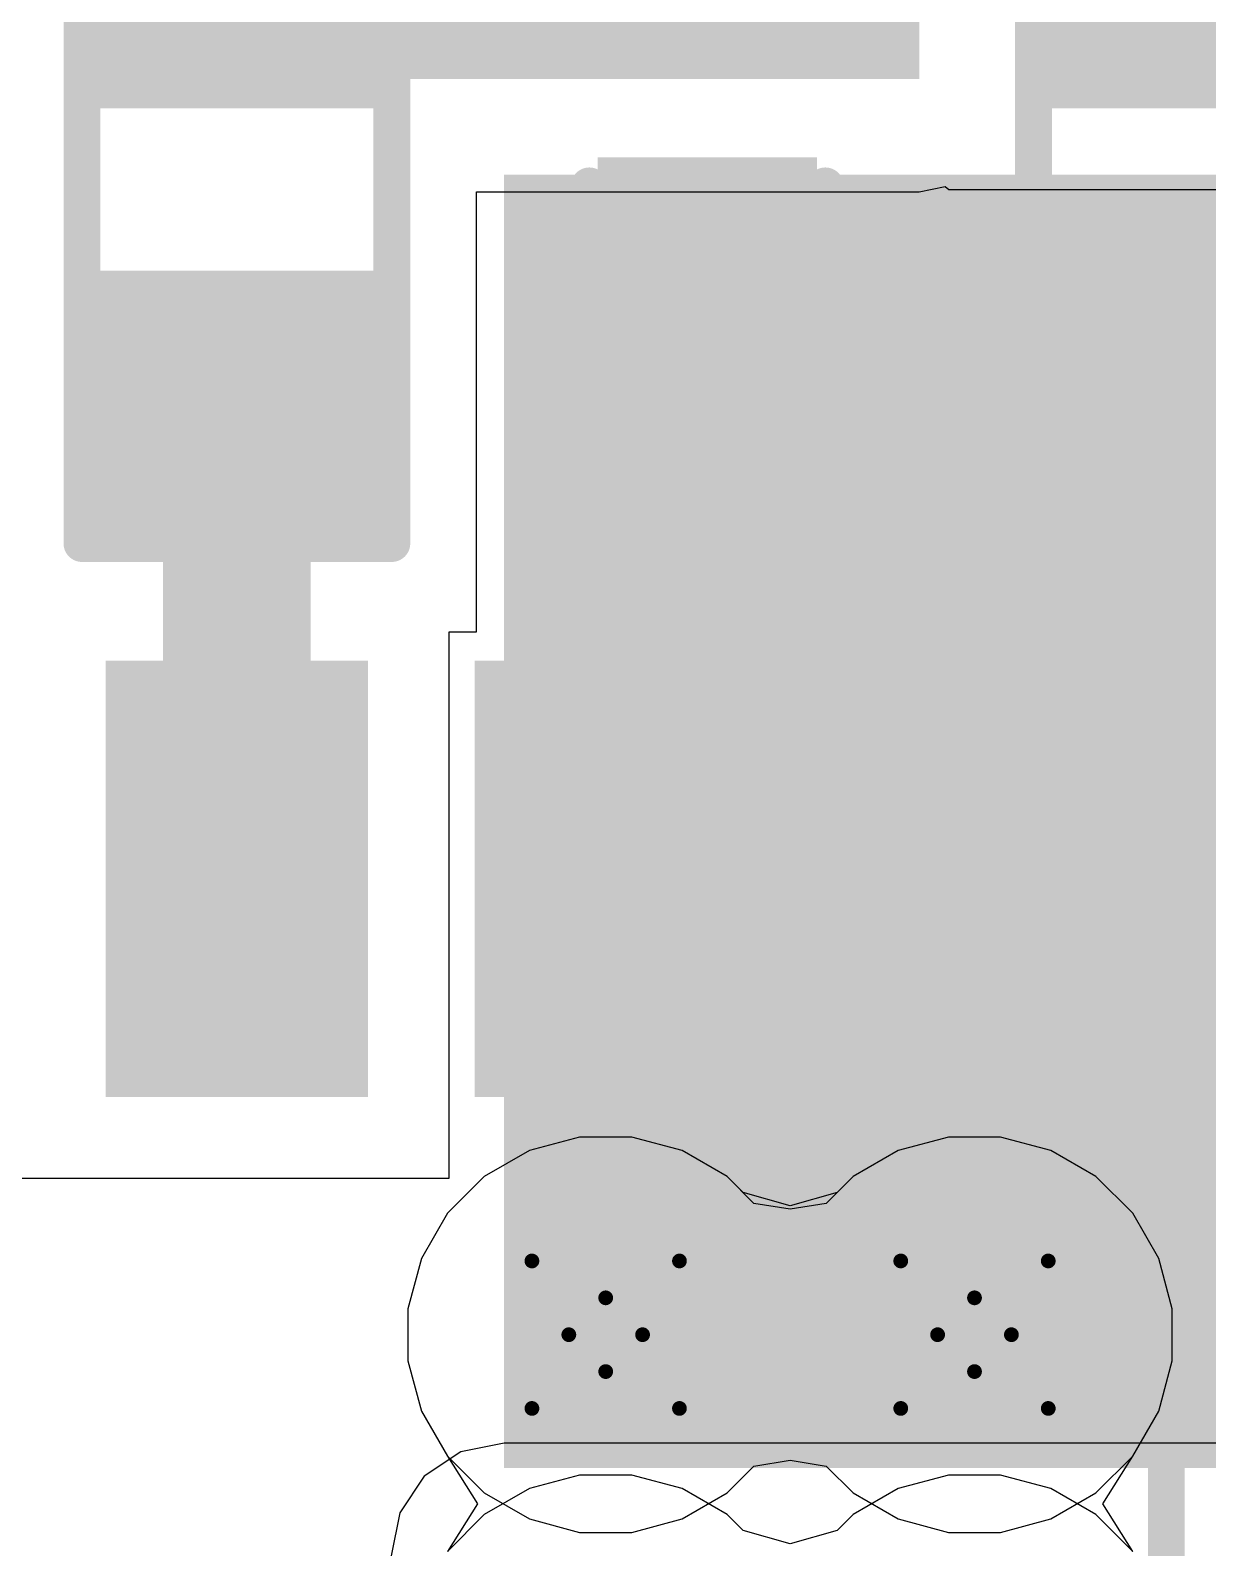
# Model space of a CAD drawing. Header units: inches. Extents: x -36 to 349, y -11 to 240.
# Drawn here: x 4.75 to 8.8, y 10.89 to 16.12 of the extents above; entities that cross this region are included whole.
import ezdxf

# ---------------------------------------------------------------- set-up
doc = ezdxf.new("R2010")
doc.units = ezdxf.units.IN
for name, color, linetype in [('Bottom Layer', 5, 'Continuous'), ('Drill Drawing', 1, 'Continuous'), ('Layer 1', 16, 'Continuous'), ('Layer 2', 76, 'Continuous'), ('Top Layer', 1, 'Continuous'), ('Top Overlay', 2, 'Continuous'), ('Top Paste', 8, 'Continuous'), ('Top Solder', 216, 'Continuous'), ('Via Holes', 16, 'Continuous')]:
    doc.layers.add(name, color=color, linetype=linetype)

# ---------------------------------------------------------------- blocks, each defined once
blk = doc.blocks.new('R___0603_109')
at = {"layer": 'Top Layer'}
for points in [[(-0.381, 0.4445), (-0.381, -0.4445), (-1.143, -0.4445), (-1.143, 0.4445)], [(1.143, 0.4445), (1.143, -0.4445), (0.381, -0.4445), (0.381, 0.4445)]]:
    blk.add_hatch(color=1, dxfattribs=at).paths.add_polyline_path(points)
at = {"layer": 'Top Paste'}
for points in [[(-0.381, 0.4445), (-0.381, -0.4445), (-1.143, -0.4445), (-1.143, 0.4445)], [(1.143, 0.4445), (1.143, -0.4445), (0.381, -0.4445), (0.381, 0.4445)]]:
    blk.add_hatch(color=8, dxfattribs=at).paths.add_polyline_path(points)
at = {"layer": 'Top Solder'}
for points in [[(-0.2794, 0.5461), (-0.2794, -0.5461), (-1.2446, -0.5461), (-1.2446, 0.5461)], [(1.2446, 0.5461), (1.2446, -0.5461), (0.2794, -0.5461), (0.2794, 0.5461)]]:
    blk.add_hatch(color=216, dxfattribs=at).paths.add_polyline_path(points)
at = {"layer": 'Top Overlay'}
for points in [[(-1.2192, 0.5334, 0.127, 0.127, 0), (-1.2192, -0.5334, 0.127, 0.127, 0)], [(-1.2192, 0.5334, 0.127, 0.127, 0), (1.2192, 0.5334, 0.127, 0.127, 0)], [(1.2192, 0.5334, 0.127, 0.127, 0), (1.2192, -0.5334, 0.127, 0.127, 0)], [(-1.2192, -0.5334, 0.127, 0.127, 0), (1.2192, -0.5334, 0.127, 0.127, 0)]]:
    blk.add_lwpolyline(points, format="xyseb", dxfattribs=at)
for points in [[(-1.251, 0.5334, 0.0635, 0.0635, 1), (-1.1874, 0.5334, 0.0635, 0.0635, 1)], [(-1.251, 0.5334, 0.0635, 0.0635, 1), (-1.1874, 0.5334, 0.0635, 0.0635, 1)], [(1.1874, 0.5334, 0.0635, 0.0635, 1), (1.251, 0.5334, 0.0635, 0.0635, 1)], [(1.1874, 0.5334, 0.0635, 0.0635, 1), (1.251, 0.5334, 0.0635, 0.0635, 1)], [(-1.251, -0.5334, 0.0635, 0.0635, 1), (-1.1874, -0.5334, 0.0635, 0.0635, 1)], [(-1.251, -0.5334, 0.0635, 0.0635, 1), (-1.1874, -0.5334, 0.0635, 0.0635, 1)], [(1.1874, -0.5334, 0.0635, 0.0635, 1), (1.251, -0.5334, 0.0635, 0.0635, 1)], [(1.1874, -0.5334, 0.0635, 0.0635, 1), (1.251, -0.5334, 0.0635, 0.0635, 1)]]:
    blk.add_lwpolyline(points, format="xyseb", close=True, dxfattribs=at)
blk = doc.blocks.new('SOP_8_164')
at = {"layer": 'Top Layer'}
for points in [[(2.1, 0.985), (3.4, 0.985), (3.4, 0.285), (2.1, 0.285)], [(2.1, -0.285), (3.4, -0.285), (3.4, -0.985), (2.1, -0.985)], [(2.1, -1.555), (3.4, -1.555), (3.4, -2.255), (2.1, -2.255)]]:
    blk.add_hatch(color=1, dxfattribs=at).paths.add_polyline_path(points)
at = {"layer": 'Top Paste'}
for points in [[(2.1, 0.985), (3.4, 0.985), (3.4, 0.285), (2.1, 0.285)], [(2.1, -0.285), (3.4, -0.285), (3.4, -0.985), (2.1, -0.985)], [(2.1, -1.555), (3.4, -1.555), (3.4, -2.255), (2.1, -2.255)]]:
    blk.add_hatch(color=8, dxfattribs=at).paths.add_polyline_path(points)
at = {"layer": 'Top Solder'}
for points in [[(1.9984, 1.0866), (3.5016, 1.0866), (3.5016, 0.1834), (1.9984, 0.1834)], [(1.9984, -0.1834), (3.5016, -0.1834), (3.5016, -1.0866), (1.9984, -1.0866)], [(1.9984, -1.4534), (3.5016, -1.4534), (3.5016, -2.3566), (1.9984, -2.3566)]]:
    blk.add_hatch(color=216, dxfattribs=at).paths.add_polyline_path(points)
at = {"layer": 'Top Overlay'}
for points in [[(2.0284, -2.3622, 0.127, 0.127, 0), (2.0284, -2.5654, 0.127, 0.127, 0)], [(-2.0356, -2.5654, 0.127, 0.127, 0), (2.0284, -2.5654, 0.127, 0.127, 0)]]:
    blk.add_lwpolyline(points, format="xyseb", dxfattribs=at)
for points in [[(1.9967, -2.3622, 0.0635, 0.0635, 1), (2.0602, -2.3622, 0.0635, 0.0635, 1)], [(1.9967, -2.5654, 0.0635, 0.0635, 1), (2.0602, -2.5654, 0.0635, 0.0635, 1)], [(1.9967, -2.5654, 0.0635, 0.0635, 1), (2.0602, -2.5654, 0.0635, 0.0635, 1)]]:
    blk.add_lwpolyline(points, format="xyseb", close=True, dxfattribs=at)
blk = doc.blocks.new('R___0603_292')
at = {"layer": 'Top Layer'}
for points in [[(-0.381, 0.4445), (-0.381, -0.4445), (-1.143, -0.4445), (-1.143, 0.4445)], [(1.143, 0.4445), (1.143, -0.4445), (0.381, -0.4445), (0.381, 0.4445)]]:
    blk.add_hatch(color=1, dxfattribs=at).paths.add_polyline_path(points)
at = {"layer": 'Top Paste'}
for points in [[(-0.381, 0.4445), (-0.381, -0.4445), (-1.143, -0.4445), (-1.143, 0.4445)], [(1.143, 0.4445), (1.143, -0.4445), (0.381, -0.4445), (0.381, 0.4445)]]:
    blk.add_hatch(color=8, dxfattribs=at).paths.add_polyline_path(points)
at = {"layer": 'Top Solder'}
for points in [[(-0.2794, 0.5461), (-0.2794, -0.5461), (-1.2446, -0.5461), (-1.2446, 0.5461)], [(1.2446, 0.5461), (1.2446, -0.5461), (0.2794, -0.5461), (0.2794, 0.5461)]]:
    blk.add_hatch(color=216, dxfattribs=at).paths.add_polyline_path(points)
at = {"layer": 'Top Overlay'}
for points in [[(1.2192, 0.5334, 0.127, 0.127, 0), (-1.2192, 0.5334, 0.127, 0.127, 0)], [(-1.2192, -0.5334, 0.127, 0.127, 0), (-1.2192, 0.5334, 0.127, 0.127, 0)], [(1.2192, -0.5334, 0.127, 0.127, 0), (1.2192, 0.5334, 0.127, 0.127, 0)], [(1.2192, -0.5334, 0.127, 0.127, 0), (-1.2192, -0.5334, 0.127, 0.127, 0)]]:
    blk.add_lwpolyline(points, format="xyseb", dxfattribs=at)
for points in [[(-1.251, 0.5334, 0.0635, 0.0635, 1), (-1.1874, 0.5334, 0.0635, 0.0635, 1)], [(-1.251, 0.5334, 0.0635, 0.0635, 1), (-1.1874, 0.5334, 0.0635, 0.0635, 1)], [(1.1874, 0.5334, 0.0635, 0.0635, 1), (1.251, 0.5334, 0.0635, 0.0635, 1)], [(1.1874, 0.5334, 0.0635, 0.0635, 1), (1.251, 0.5334, 0.0635, 0.0635, 1)], [(-1.251, -0.5334, 0.0635, 0.0635, 1), (-1.1874, -0.5334, 0.0635, 0.0635, 1)], [(-1.251, -0.5334, 0.0635, 0.0635, 1), (-1.1874, -0.5334, 0.0635, 0.0635, 1)], [(1.1874, -0.5334, 0.0635, 0.0635, 1), (1.251, -0.5334, 0.0635, 0.0635, 1)], [(1.1874, -0.5334, 0.0635, 0.0635, 1), (1.251, -0.5334, 0.0635, 0.0635, 1)]]:
    blk.add_lwpolyline(points, format="xyseb", close=True, dxfattribs=at)
blk = doc.blocks.new('C___0402_487')
at = {"layer": 'Top Layer'}
for points in [[(-0.6985, -0.3175), (-0.6985, 0.3175), (-0.2413, 0.3175), (-0.2413, -0.3175)], [(0.2413, -0.3175), (0.2413, 0.3175), (0.6985, 0.3175), (0.6985, -0.3175)]]:
    blk.add_hatch(color=1, dxfattribs=at).paths.add_polyline_path(points)
at = {"layer": 'Top Paste'}
for points in [[(-0.6985, -0.3175), (-0.6985, 0.3175), (-0.2413, 0.3175), (-0.2413, -0.3175)], [(0.2413, -0.3175), (0.2413, 0.3175), (0.6985, 0.3175), (0.6985, -0.3175)]]:
    blk.add_hatch(color=8, dxfattribs=at).paths.add_polyline_path(points)
at = {"layer": 'Top Solder'}
for points in [[(-0.7585, -0.3775), (-0.7585, 0.3775), (-0.1813, 0.3775), (-0.1813, -0.3775)], [(0.1813, -0.3775), (0.1813, 0.3775), (0.7585, 0.3775), (0.7585, -0.3775)]]:
    blk.add_hatch(color=216, dxfattribs=at).paths.add_polyline_path(points)
at = {"layer": 'Top Overlay'}
for points in [[(-0.7874, -0.4064, 0.127, 0.127, 0), (-0.7874, 0.4064, 0.127, 0.127, 0)], [(-0.2794, 0.4064, 0.127, 0.127, 0), (-0.7874, 0.4064, 0.127, 0.127, 0)], [(0.7874, 0.4064, 0.127, 0.127, 0), (0.2794, 0.4064, 0.127, 0.127, 0)], [(0.7874, -0.4064, 0.127, 0.127, 0), (0.7874, 0.4064, 0.127, 0.127, 0)], [(-0.2794, -0.4064, 0.127, 0.127, 0), (-0.7874, -0.4064, 0.127, 0.127, 0)], [(0.7874, -0.4064, 0.127, 0.127, 0), (0.2794, -0.4064, 0.127, 0.127, 0)]]:
    blk.add_lwpolyline(points, format="xyseb", dxfattribs=at)
for points in [[(-0.8191, 0.4064, 0.0635, 0.0635, 1), (-0.7556, 0.4064, 0.0635, 0.0635, 1)], [(-0.8191, 0.4064, 0.0635, 0.0635, 1), (-0.7556, 0.4064, 0.0635, 0.0635, 1)], [(-0.3111, 0.4064, 0.0635, 0.0635, 1), (-0.2477, 0.4064, 0.0635, 0.0635, 1)], [(0.2477, 0.4064, 0.0635, 0.0635, 1), (0.3111, 0.4064, 0.0635, 0.0635, 1)], [(0.7556, 0.4064, 0.0635, 0.0635, 1), (0.8191, 0.4064, 0.0635, 0.0635, 1)], [(0.7556, 0.4064, 0.0635, 0.0635, 1), (0.8191, 0.4064, 0.0635, 0.0635, 1)], [(-0.8191, -0.4064, 0.0635, 0.0635, 1), (-0.7556, -0.4064, 0.0635, 0.0635, 1)], [(-0.8191, -0.4064, 0.0635, 0.0635, 1), (-0.7556, -0.4064, 0.0635, 0.0635, 1)], [(-0.3111, -0.4064, 0.0635, 0.0635, 1), (-0.2477, -0.4064, 0.0635, 0.0635, 1)], [(0.2477, -0.4064, 0.0635, 0.0635, 1), (0.3111, -0.4064, 0.0635, 0.0635, 1)], [(0.7556, -0.4064, 0.0635, 0.0635, 1), (0.8191, -0.4064, 0.0635, 0.0635, 1)], [(0.7556, -0.4064, 0.0635, 0.0635, 1), (0.8191, -0.4064, 0.0635, 0.0635, 1)]]:
    blk.add_lwpolyline(points, format="xyseb", close=True, dxfattribs=at)

msp = doc.modelspace()

# ---------------------------------------------------------------- hatches: boundary and pattern name
at = {"layer": 'Bottom Layer'}
h = msp.add_hatch(color=5, dxfattribs=at)
edge = h.paths.add_edge_path()
edge.add_arc((6.7288, 11.6254), 0.3, 0, 360)
h = msp.add_hatch(color=5, dxfattribs=at)
edge = h.paths.add_edge_path()
edge.add_arc((7.9988, 11.6254), 0.3, 0, 360)
at = {"layer": 'Layer 1'}
h = msp.add_hatch(color=16, dxfattribs=at)
edge = h.paths.add_edge_path()
edge.add_arc((6.7288, 11.6254), 0.3, 0, 360)
h = msp.add_hatch(color=16, dxfattribs=at)
edge = h.paths.add_edge_path()
edge.add_arc((7.9988, 11.6254), 0.3, 0, 360)
at = {"layer": 'Layer 2'}
h = msp.add_hatch(color=76, dxfattribs=at)
edge = h.paths.add_edge_path()
edge.add_arc((6.7288, 11.6254), 0.3, 0, 360)
h = msp.add_hatch(color=76, dxfattribs=at)
edge = h.paths.add_edge_path()
edge.add_arc((7.9988, 11.6254), 0.3, 0, 360)
at = {"layer": 'Top Layer'}
for points in [[(4.9254, 15.9512), (7.8083, 15.9512), (7.8083, 16.7132), (4.9254, 16.7132)], [(6.3788, 11.1657), (11.6676, 11.1657), (11.6676, 15.621), (6.3788, 15.621)]]:
    msp.add_hatch(color=1, dxfattribs=at).paths.add_polyline_path(points)
h = msp.add_hatch(color=1, dxfattribs=at)
edge = h.paths.add_edge_path()
edge.add_arc((6.7288, 11.6254), 0.3, 0, 360)
h = msp.add_hatch(color=1, dxfattribs=at)
edge = h.paths.add_edge_path()
edge.add_arc((7.9988, 11.6254), 0.3, 0, 360)
at = {"layer": 'Via Holes'}
h = msp.add_hatch(color=7, dxfattribs=at)
edge = h.paths.add_edge_path()
edge.add_arc((6.7288, 11.6254), 0.15, 0, 360)
h = msp.add_hatch(color=7, dxfattribs=at)
edge = h.paths.add_edge_path()
edge.add_arc((7.9988, 11.6254), 0.15, 0, 360)

# ---------------------------------------------------------------- linework, layer by layer
at = {"layer": 'Bottom Layer'}
for p, q in [((6.6391, 12.3064), (6.4659, 12.26)), ((6.8184, 12.3064), (6.6391, 12.3064)), ((6.9916, 12.26), (6.8184, 12.3064)), ((7.9091, 12.3064), (7.7359, 12.26)), ((8.0884, 12.3064), (7.9091, 12.3064)), ((8.2616, 12.26), (8.0884, 12.3064)), ((6.4659, 12.26), (6.3106, 12.1703)), ((7.1469, 12.1703), (6.9916, 12.26)), ((7.7359, 12.26), (7.5806, 12.1703)), ((8.4169, 12.1703), (8.2616, 12.26)), ((6.3106, 12.1703), (6.1838, 12.0435)), ((7.2393, 12.0779), (7.1469, 12.1703)), ((7.5806, 12.1703), (7.4882, 12.0779)), ((8.5437, 12.0435), (8.4169, 12.1703)), ((7.3638, 12.058), (7.2393, 12.0779)), ((7.4882, 12.0779), (7.3638, 12.058)), ((6.1838, 12.0435), (6.0942, 11.8882)), ((8.6334, 11.8882), (8.5437, 12.0435)), ((6.0942, 11.8882), (6.0478, 11.715)), ((8.6798, 11.715), (8.6334, 11.8882)), ((6.0478, 11.715), (6.0478, 11.5357)), ((8.6798, 11.5357), (8.6798, 11.715)), ((6.0478, 11.5357), (6.0942, 11.3625)), ((8.6334, 11.3625), (8.6798, 11.5357)), ((6.0942, 11.3625), (6.1838, 11.2072)), ((8.5437, 11.2072), (8.6334, 11.3625)), ((6.1838, 11.2072), (6.3106, 11.0804)), ((7.2393, 11.1728), (7.3638, 11.1928)), ((7.3638, 11.1928), (7.4882, 11.1728)), ((8.4169, 11.0804), (8.5437, 11.2072)), ((7.1469, 11.0804), (7.2393, 11.1728)), ((7.4882, 11.1728), (7.5806, 11.0804)), ((6.3106, 11.0804), (6.4659, 10.9908)), ((6.9916, 10.9908), (7.1469, 11.0804)), ((7.5806, 11.0804), (7.7359, 10.9908)), ((8.2616, 10.9908), (8.4169, 11.0804)), ((6.4659, 10.9908), (6.6391, 10.9444)), ((6.8184, 10.9444), (6.9916, 10.9908)), ((7.7359, 10.9908), (7.9091, 10.9444)), ((8.0884, 10.9444), (8.2616, 10.9908)), ((6.6391, 10.9444), (6.8184, 10.9444)), ((7.9091, 10.9444), (8.0884, 10.9444))]:
    msp.add_line(p, q, dxfattribs=at)
at = {"layer": 'Drill Drawing'}
for points in [[(6.4748, 11.8794, 0.0508, 0.0508, 0), (6.7288, 11.7524, 0.0508, 0.0508, 0)], [(6.4748, 11.8794, 0.0508, 0.0508, 0), (6.6018, 11.6254, 0.0508, 0.0508, 0)], [(6.7288, 11.7524, 0.0508, 0.0508, 0), (6.9828, 11.8794, 0.0508, 0.0508, 0)], [(6.8558, 11.6254, 0.0508, 0.0508, 0), (6.9828, 11.8794, 0.0508, 0.0508, 0)], [(7.7448, 11.8794, 0.0508, 0.0508, 0), (7.9988, 11.7524, 0.0508, 0.0508, 0)], [(7.7448, 11.8794, 0.0508, 0.0508, 0), (7.8718, 11.6254, 0.0508, 0.0508, 0)], [(7.9988, 11.7524, 0.0508, 0.0508, 0), (8.2528, 11.8794, 0.0508, 0.0508, 0)], [(8.1258, 11.6254, 0.0508, 0.0508, 0), (8.2528, 11.8794, 0.0508, 0.0508, 0)], [(6.4748, 11.3714, 0.0508, 0.0508, 0), (6.6018, 11.6254, 0.0508, 0.0508, 0)], [(6.8558, 11.6254, 0.0508, 0.0508, 0), (6.9828, 11.3714, 0.0508, 0.0508, 0)], [(7.7448, 11.3714, 0.0508, 0.0508, 0), (7.8718, 11.6254, 0.0508, 0.0508, 0)], [(8.1258, 11.6254, 0.0508, 0.0508, 0), (8.2528, 11.3714, 0.0508, 0.0508, 0)], [(6.4748, 11.3714, 0.0508, 0.0508, 0), (6.7288, 11.4984, 0.0508, 0.0508, 0)], [(6.7288, 11.4984, 0.0508, 0.0508, 0), (6.9828, 11.3714, 0.0508, 0.0508, 0)], [(7.7448, 11.3714, 0.0508, 0.0508, 0), (7.9988, 11.4984, 0.0508, 0.0508, 0)], [(7.9988, 11.4984, 0.0508, 0.0508, 0), (8.2528, 11.3714, 0.0508, 0.0508, 0)]]:
    msp.add_lwpolyline(points, format="xyseb", dxfattribs=at)
for points in [[(6.4621, 11.8794, 0.0254, 0.0254, 1), (6.4875, 11.8794, 0.0254, 0.0254, 1)], [(6.4621, 11.8794, 0.0254, 0.0254, 1), (6.4875, 11.8794, 0.0254, 0.0254, 1)], [(6.9701, 11.8794, 0.0254, 0.0254, 1), (6.9955, 11.8794, 0.0254, 0.0254, 1)], [(6.9701, 11.8794, 0.0254, 0.0254, 1), (6.9955, 11.8794, 0.0254, 0.0254, 1)], [(7.7321, 11.8794, 0.0254, 0.0254, 1), (7.7575, 11.8794, 0.0254, 0.0254, 1)], [(7.7321, 11.8794, 0.0254, 0.0254, 1), (7.7575, 11.8794, 0.0254, 0.0254, 1)], [(8.2401, 11.8794, 0.0254, 0.0254, 1), (8.2655, 11.8794, 0.0254, 0.0254, 1)], [(8.2401, 11.8794, 0.0254, 0.0254, 1), (8.2655, 11.8794, 0.0254, 0.0254, 1)], [(6.7161, 11.7524, 0.0254, 0.0254, 1), (6.7415, 11.7524, 0.0254, 0.0254, 1)], [(6.7161, 11.7524, 0.0254, 0.0254, 1), (6.7415, 11.7524, 0.0254, 0.0254, 1)], [(7.9861, 11.7524, 0.0254, 0.0254, 1), (8.0115, 11.7524, 0.0254, 0.0254, 1)], [(7.9861, 11.7524, 0.0254, 0.0254, 1), (8.0115, 11.7524, 0.0254, 0.0254, 1)], [(6.5891, 11.6254, 0.0254, 0.0254, 1), (6.6145, 11.6254, 0.0254, 0.0254, 1)], [(6.5891, 11.6254, 0.0254, 0.0254, 1), (6.6145, 11.6254, 0.0254, 0.0254, 1)], [(6.8431, 11.6254, 0.0254, 0.0254, 1), (6.8685, 11.6254, 0.0254, 0.0254, 1)], [(6.8431, 11.6254, 0.0254, 0.0254, 1), (6.8685, 11.6254, 0.0254, 0.0254, 1)], [(7.8591, 11.6254, 0.0254, 0.0254, 1), (7.8845, 11.6254, 0.0254, 0.0254, 1)], [(7.8591, 11.6254, 0.0254, 0.0254, 1), (7.8845, 11.6254, 0.0254, 0.0254, 1)], [(8.1131, 11.6254, 0.0254, 0.0254, 1), (8.1385, 11.6254, 0.0254, 0.0254, 1)], [(8.1131, 11.6254, 0.0254, 0.0254, 1), (8.1385, 11.6254, 0.0254, 0.0254, 1)], [(6.7161, 11.4984, 0.0254, 0.0254, 1), (6.7415, 11.4984, 0.0254, 0.0254, 1)], [(6.7161, 11.4984, 0.0254, 0.0254, 1), (6.7415, 11.4984, 0.0254, 0.0254, 1)], [(7.9861, 11.4984, 0.0254, 0.0254, 1), (8.0115, 11.4984, 0.0254, 0.0254, 1)], [(7.9861, 11.4984, 0.0254, 0.0254, 1), (8.0115, 11.4984, 0.0254, 0.0254, 1)], [(6.4621, 11.3714, 0.0254, 0.0254, 1), (6.4875, 11.3714, 0.0254, 0.0254, 1)], [(6.4621, 11.3714, 0.0254, 0.0254, 1), (6.4875, 11.3714, 0.0254, 0.0254, 1)], [(6.9701, 11.3714, 0.0254, 0.0254, 1), (6.9955, 11.3714, 0.0254, 0.0254, 1)], [(6.9701, 11.3714, 0.0254, 0.0254, 1), (6.9955, 11.3714, 0.0254, 0.0254, 1)], [(7.7321, 11.3714, 0.0254, 0.0254, 1), (7.7575, 11.3714, 0.0254, 0.0254, 1)], [(7.7321, 11.3714, 0.0254, 0.0254, 1), (7.7575, 11.3714, 0.0254, 0.0254, 1)], [(8.2401, 11.3714, 0.0254, 0.0254, 1), (8.2655, 11.3714, 0.0254, 0.0254, 1)], [(8.2401, 11.3714, 0.0254, 0.0254, 1), (8.2655, 11.3714, 0.0254, 0.0254, 1)]]:
    msp.add_lwpolyline(points, format="xyseb", close=True, dxfattribs=at)
at = {"layer": 'Layer 1'}
for p, q in [((6.6391, 11.1418), (6.4659, 11.0954)), ((6.8184, 11.1418), (6.6391, 11.1418)), ((6.9916, 11.0954), (6.8184, 11.1418)), ((7.9091, 11.1418), (7.7359, 11.0954)), ((8.0884, 11.1418), (7.9091, 11.1418)), ((8.2616, 11.0954), (8.0884, 11.1418)), ((6.4659, 11.0954), (6.3106, 11.0058)), ((7.1469, 11.0058), (6.9916, 11.0954)), ((7.7359, 11.0954), (7.5806, 11.0058)), ((8.4169, 11.0058), (8.2616, 11.0954)), ((6.3106, 11.0058), (6.1838, 10.879)), ((7.202, 10.9507), (7.1469, 11.0058)), ((7.5806, 11.0058), (7.5256, 10.9507)), ((8.5437, 10.879), (8.4169, 11.0058)), ((7.3638, 10.9046), (7.202, 10.9507)), ((7.5256, 10.9507), (7.3638, 10.9046))]:
    msp.add_line(p, q, dxfattribs=at)
at = {"layer": 'Layer 2'}
for p, q in [((6.6391, 12.3064), (6.4659, 12.26)), ((6.8184, 12.3064), (6.6391, 12.3064)), ((6.9916, 12.26), (6.8184, 12.3064)), ((7.9091, 12.3064), (7.7359, 12.26)), ((8.0884, 12.3064), (7.9091, 12.3064)), ((8.2616, 12.26), (8.0884, 12.3064)), ((6.4659, 12.26), (6.3106, 12.1703)), ((7.1469, 12.1703), (6.9916, 12.26)), ((7.7359, 12.26), (7.5806, 12.1703)), ((8.4169, 12.1703), (8.2616, 12.26)), ((6.3106, 12.1703), (6.1838, 12.0435)), ((7.202, 12.1153), (7.1469, 12.1703)), ((7.5806, 12.1703), (7.5256, 12.1153)), ((8.5437, 12.0435), (8.4169, 12.1703)), ((7.3638, 12.0692), (7.202, 12.1153)), ((7.5256, 12.1153), (7.3638, 12.0692)), ((6.1838, 12.0435), (6.0942, 11.8882)), ((8.6334, 11.8882), (8.5437, 12.0435)), ((6.0942, 11.8882), (6.0478, 11.715)), ((8.6798, 11.715), (8.6334, 11.8882)), ((6.0478, 11.715), (6.0478, 11.5357)), ((8.6798, 11.5357), (8.6798, 11.715)), ((6.0478, 11.5357), (6.0942, 11.3625)), ((8.6334, 11.3625), (8.6798, 11.5357)), ((6.0942, 11.3625), (6.1838, 11.2072)), ((8.5437, 11.2072), (8.6334, 11.3625)), ((6.1838, 11.2072), (6.2871, 11.0431)), ((8.4404, 11.0431), (8.5437, 11.2072)), ((6.2871, 11.0431), (6.1838, 10.879)), ((8.5437, 10.879), (8.4404, 11.0431))]:
    msp.add_line(p, q, dxfattribs=at)
at = {"layer": 'Top Layer'}
for p, q in [((7.8083, 15.5627), (7.8974, 15.5805)), ((7.8974, 15.5805), (7.9099, 15.5702)), ((6.2843, 14.0462), (6.2843, 15.5627)), ((6.2843, 15.5627), (7.8083, 15.5627)), ((7.9099, 15.5702), (7.9099, 15.5702)), ((7.9099, 15.5702), (9.5609, 15.5702)), ((6.1898, 12.1652), (6.1898, 14.0462)), ((6.1898, 14.0462), (6.2843, 14.0462)), ((4.5763, 12.1652), (6.1898, 12.1652)), ((6.3788, 11.2518), (6.2301, 11.2222)), ((11.6676, 11.2518), (6.3788, 11.2518)), ((6.2301, 11.2222), (6.1041, 11.138)), ((6.1041, 11.138), (6.0199, 11.0119)), ((6.0199, 11.0119), (5.9903, 10.8633))]:
    msp.add_line(p, q, dxfattribs=at)
msp.add_lwpolyline([(5.4588, 13.1962, 0.508, 0.508, 0), (5.4588, 14.8082, 0.508, 0.508, 0)], format="xyseb", dxfattribs=at)
for points in [[(5.3318, 14.8082, 0.254, 0.254, 1), (5.5858, 14.8082, 0.254, 0.254, 1)], [(5.3318, 13.1962, 0.254, 0.254, 1), (5.5858, 13.1962, 0.254, 0.254, 1)]]:
    msp.add_lwpolyline(points, format="xyseb", close=True, dxfattribs=at)

# ---------------------------------------------------------------- block references
for name, p, rotation in [('R___0603_109', (5.4588, 15.5702), 90), ('R___0603_292', (8.7354, 15.5702), 270), ('C___0402_487', (7.0788, 15.8623), 270), ('SOP_8_164', (6.0938, 10.4462), 90)]:
    msp.add_blockref(name, p, dxfattribs=dict(rotation=rotation))

doc.saveas('drawing.dxf')
